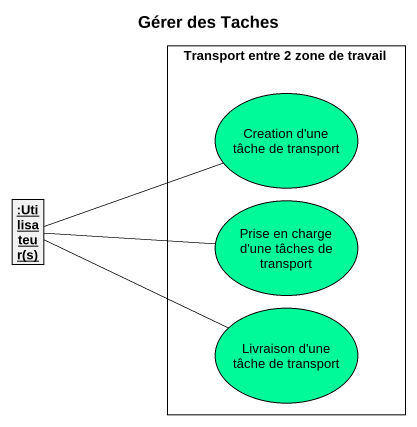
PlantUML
@startuml
title Gérer des Taches
allowmixing
hide circle
hide empty members
rectangle "Transport entre 2 zone de travail" as Transport_entre_2_zone_de {
  usecase "Creation d'une tâche de transport" as Creation_d_une_tâche_de #00FA9A
  usecase "Prise en charge d'une tâches de transport" as Prise_en_charge_d_une #00FA9A
  usecase "Livraison d'une tâche de transport" as Livraison_d_une_tâche_de #00FA9A
}
object ":Utilisateur(s)" as Utilisateur_s
Utilisateur_s -right- Creation_d_une_tâche_de
Utilisateur_s -right- Prise_en_charge_d_une
Utilisateur_s -right- Livraison_d_une_tâche_de
@enduml
